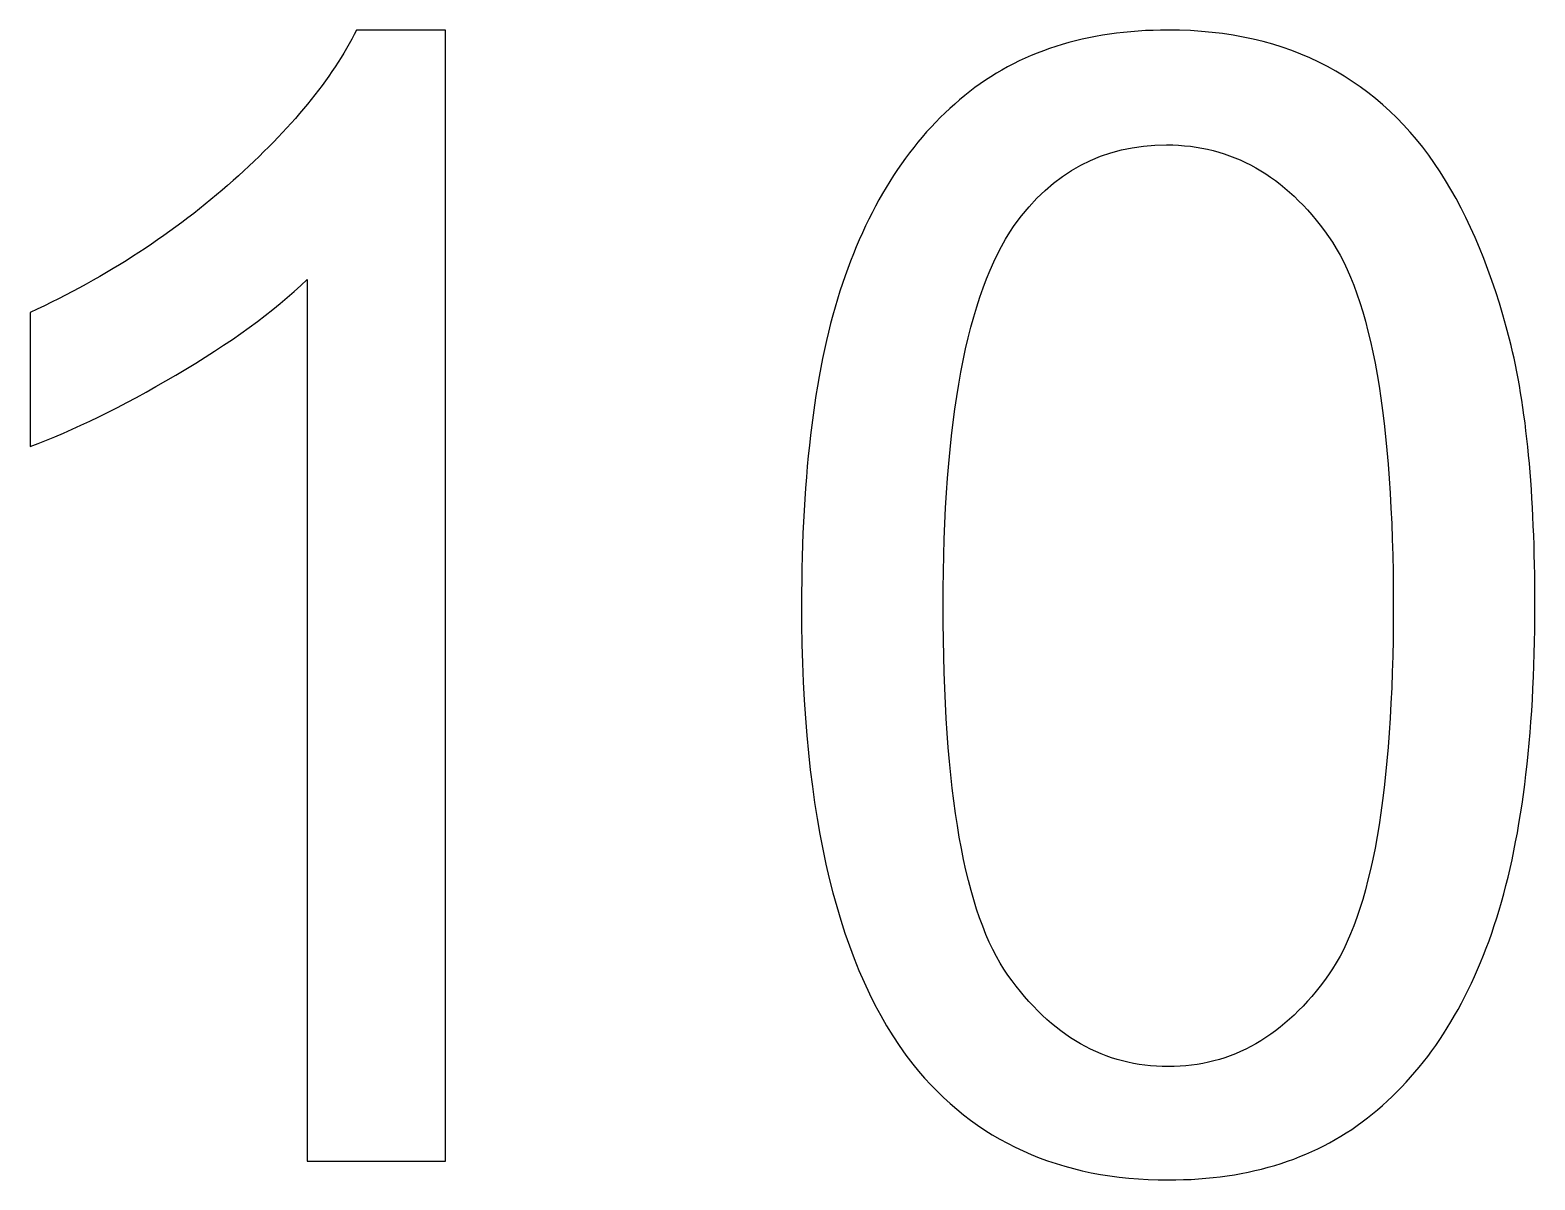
# Model space of a CAD drawing. Header units: centimetres. Extents: x -32 to 84, y -99 to 5.
# Drawn here: x -0.78 to 8.35, y -97.75 to -90.78 of the extents above; entities that cross this region are included whole.
import ezdxf

# ---------------------------------------------------------------- set-up
doc = ezdxf.new("R2010")
doc.units = ezdxf.units.CM
doc.header["$MEASUREMENT"] = 0
doc.layers.add('layer 1', color=7, linetype='Continuous')

msp = doc.modelspace()

# ---------------------------------------------------------------- linework, layer by layer
at = {"layer": 'layer 1', "color": 250}
for points, knots in [([(1.74025, -97.63739), (1.74025, -97.63739), (0.90043, -97.63739), (0.90043, -97.63739), (0.90043, -97.63739), (0.90043, -97.63739), (0.90043, -92.28938), (0.90043, -92.28938), (0.90043, -92.28938), (0.69842, -92.4835), (0.43261, -92.67604), (0.10503, -92.86858), (0.10503, -92.86858), (-0.22278, -93.06089), (-0.51858, -93.20563), (-0.77943, -93.30122), (-0.77943, -93.30122), (-0.77943, -93.30122), (-0.77943, -92.48981), (-0.77943, -92.48981), (-0.77943, -92.48981), (-0.31026, -92.27044), (0.10029, -92.00306), (0.45178, -91.6881), (0.45178, -91.6881), (0.80326, -91.37471), (1.05306, -91.07103), (1.19938, -90.77523), (1.19938, -90.77523), (1.19938, -90.77523), (1.74025, -90.77523), (1.74025, -90.77523), (1.74025, -90.77523), (1.74025, -90.77523), (1.74025, -97.63739), (1.74025, -97.63739)], [0, 0, 0, 0, 0.1, 0.1, 0.1, 0.1, 0.2, 0.2, 0.2, 0.2, 0.3, 0.3, 0.3, 0.3, 0.4, 0.4, 0.4, 0.4, 0.5, 0.5, 0.5, 0.5, 0.6, 0.6, 0.6, 0.6, 0.7, 0.7, 0.7, 0.7, 0.8, 0.8, 0.8, 0.8, 1, 1, 1, 1]), ([(3.89875, -94.26504), (3.89875, -93.45859), (3.98149, -92.80635), (4.14698, -92.31328), (4.14698, -92.31328), (4.31381, -91.81863), (4.56046, -91.43852), (4.88827, -91.17271), (4.88827, -91.17271), (5.21428, -90.90712), (5.62618, -90.77523), (6.12263, -90.77523), (6.12263, -90.77523), (6.48832, -90.77523), (6.80982, -90.84828), (7.08803, -90.99618), (7.08803, -90.99618), (7.36489, -91.14407), (7.59395, -91.35735), (7.77206, -91.63579), (7.77206, -91.63579), (7.95017, -91.91242), (8.09018, -92.25128), (8.19208, -92.65056), (8.19208, -92.65056), (8.29534, -93.04984), (8.34629, -93.58913), (8.34629, -94.26504), (8.34629, -94.26504), (8.34629, -95.06676), (8.26355, -95.71584), (8.09987, -96.20891), (8.09987, -96.20891), (7.93597, -96.70356), (7.68932, -97.0839), (7.36173, -97.35106), (7.36173, -97.35106), (7.0355, -97.61823), (6.62202, -97.75192), (6.12263, -97.75192), (6.12263, -97.75192), (5.46566, -97.75192), (4.94869, -97.51812), (4.57331, -97.04873), (4.57331, -97.04873), (4.12308, -96.47607), (3.89875, -95.54878), (3.89875, -94.26504)], [0, 0, 0, 0, 0.0769231, 0.0769231, 0.0769231, 0.0769231, 0.1538462, 0.1538462, 0.1538462, 0.1538462, 0.2307692, 0.2307692, 0.2307692, 0.2307692, 0.3076923, 0.3076923, 0.3076923, 0.3076923, 0.3846154, 0.3846154, 0.3846154, 0.3846154, 0.4615385, 0.4615385, 0.4615385, 0.4615385, 0.5384615, 0.5384615, 0.5384615, 0.5384615, 0.6153846, 0.6153846, 0.6153846, 0.6153846, 0.6923077, 0.6923077, 0.6923077, 0.6923077, 0.7692308, 0.7692308, 0.7692308, 0.7692308, 0.8461538, 0.8461538, 0.8461538, 0.8461538, 1, 1, 1, 1]), ([(4.75773, -94.2682), (4.75773, -95.39299), (4.88827, -96.1406), (5.1507, -96.50967), (5.1507, -96.50967), (5.41313, -96.88031), (5.73756, -97.06473), (6.12263, -97.06473), (6.12263, -97.06473), (6.50749, -97.06473), (6.83191, -96.87873), (7.09434, -96.50809), (7.09434, -96.50809), (7.357, -96.13586), (7.48731, -95.38983), (7.48731, -94.2682), (7.48731, -94.2682), (7.48731, -93.14363), (7.357, -92.39602), (7.09434, -92.02695), (7.09434, -92.02695), (6.83349, -91.65631), (6.50591, -91.47188), (6.11294, -91.47188), (6.11294, -91.47188), (5.72809, -91.47188), (5.41944, -91.63579), (5.1888, -91.9618), (5.1888, -91.9618), (4.9009, -92.37686), (4.75773, -93.14679), (4.75773, -94.2682)], [0, 0, 0, 0, 0.1111111, 0.1111111, 0.1111111, 0.1111111, 0.2222222, 0.2222222, 0.2222222, 0.2222222, 0.3333333, 0.3333333, 0.3333333, 0.3333333, 0.4444444, 0.4444444, 0.4444444, 0.4444444, 0.5555556, 0.5555556, 0.5555556, 0.5555556, 0.6666667, 0.6666667, 0.6666667, 0.6666667, 0.7777778, 0.7777778, 0.7777778, 0.7777778, 1, 1, 1, 1])]:
    msp.add_open_spline(points, degree=3, knots=knots, dxfattribs=at)

doc.saveas('drawing.dxf')
